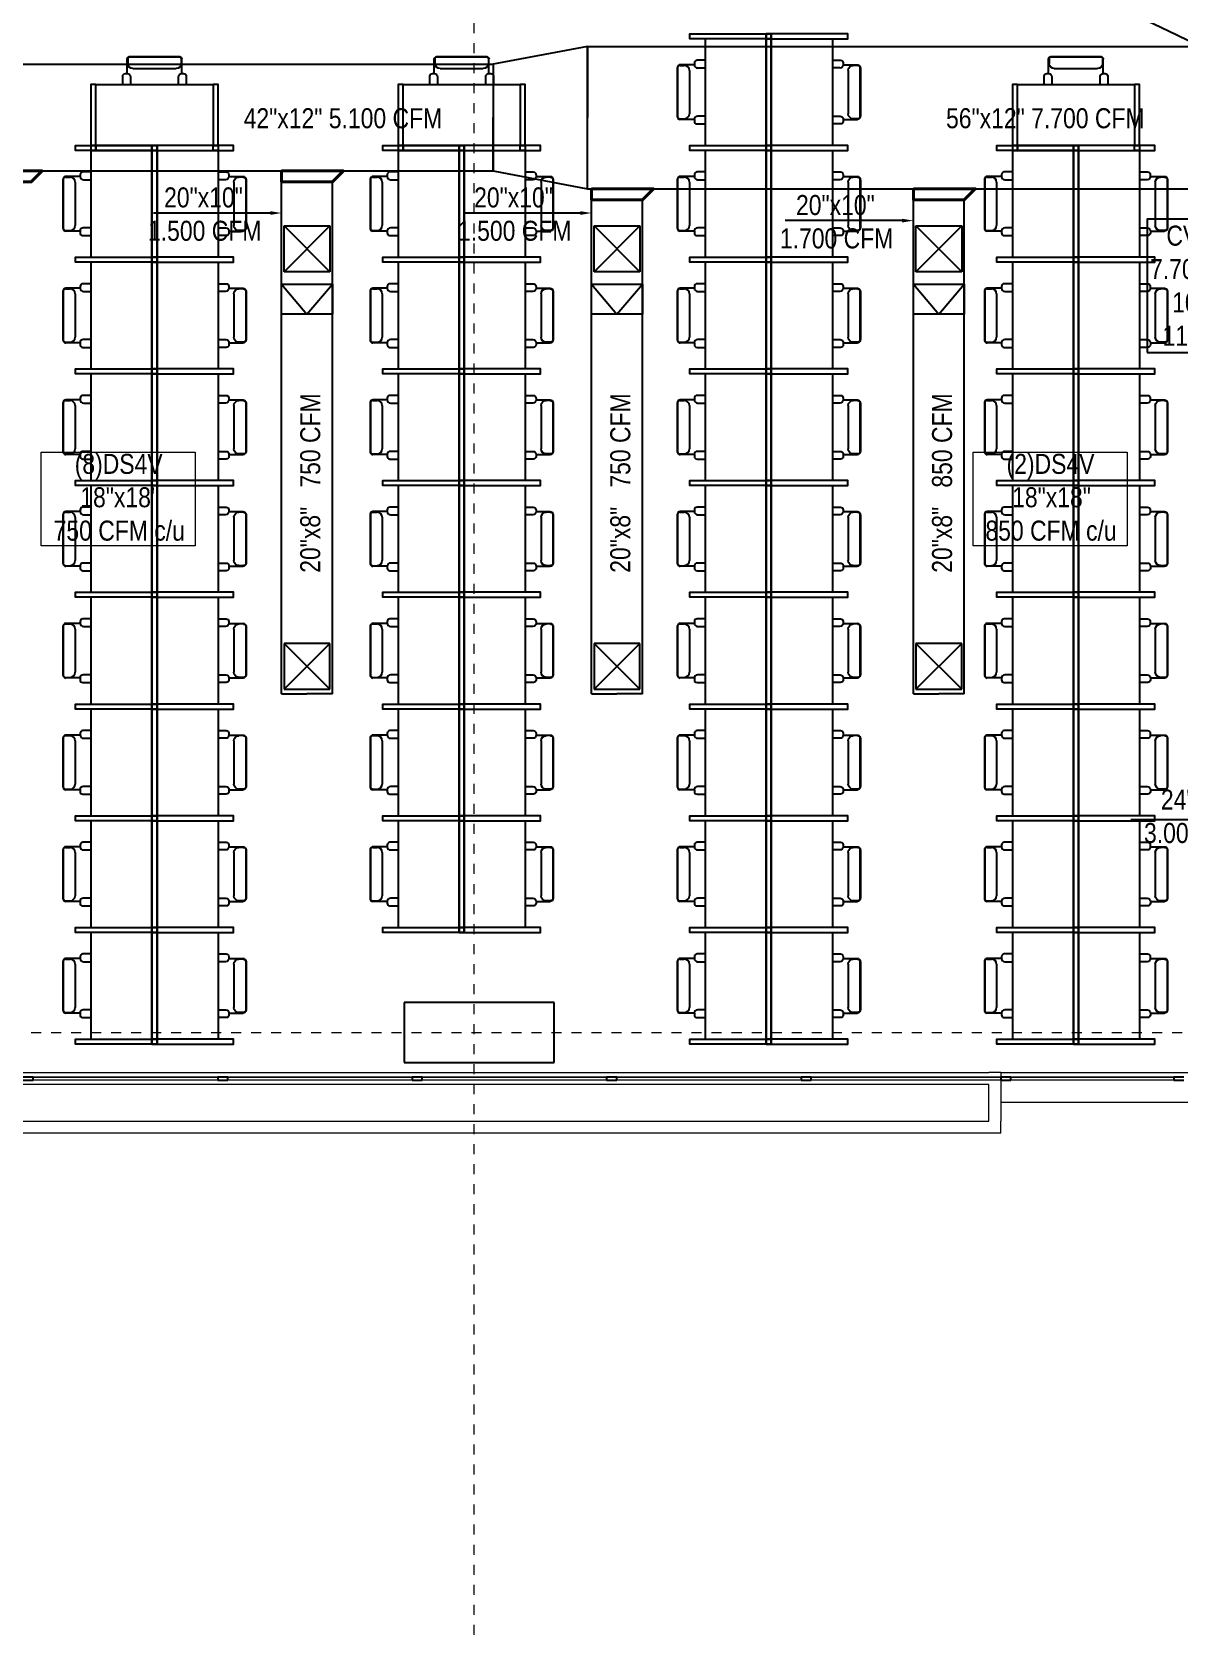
# Model space of a CAD drawing. Header units: inches. Extents: x -3 to 209, y -384 to 20.
# Drawn here: x 134.09 to 145.54, y -28.01 to -11.9 of the extents above; entities that cross this region are included whole.
import ezdxf
from ezdxf import colors
from ezdxf.entities.mleader import LeaderData, LeaderLine
from ezdxf.math import Vec2, Vec3

# ---------------------------------------------------------------- set-up
doc = ezdxf.new("R2010")
doc.units = ezdxf.units.IN
doc.header["$MEASUREMENT"] = 0
for name, pattern in [('Grid Line 1_2_', [0.022225, 0.0127, -0.003175, 0.003175, -0.003175]), ('Hidden', [7.1438, 4.7625, -2.3813]), ('HIDDEN2', [0.1875, 0.125, -0.0625])]:
    doc.linetypes.add(name, pattern=pattern)
for name, color, linetype, lineweight in [('A-GLAZ-CURT', 253, 'Continuous', 9), ('A-GLAZ-CWMG', 253, 'Continuous', 9), ('HVAC -Textos Rejillas', 2, 'Continuous', 9), ('HVAC -Textos Retorno', 2, 'Continuous', 9), ('HVAC -Textos Suministro', 7, 'Continuous', 9), ('HVAC Suministro', 5, 'Continuous', 40), ('S-COLS', 6, 'Continuous', 13), ('S-GRID', 253, 'Continuous', 9)]:
    doc.layers.add(name, color=color, linetype=linetype, lineweight=lineweight)
for name, color, linetype in [('A-WALL', 253, 'Continuous'), ('HVAC TEXTO CVV', 2, 'Continuous'), ('HVAC-Accesorios', 1, 'Continuous'), ('HVAC-Rejillas', 2, 'HIDDEN2'), ('HVAC-Suministro', 170, 'Continuous'), ('NFF-FURN', 253, 'Continuous')]:
    doc.layers.add(name, color=color, linetype=linetype)
doc.styles.add('Arial Narrow', font='ARIALN.TTF', dxfattribs={"height": 0.00295})
doc.styles.get("Standard").update_dxf_attribs({"font": 'arial.ttf'})

# ---------------------------------------------------------------- blocks, each defined once
blk = doc.blocks.new('ds')
at = {"linetype": 'ByBlock', "lineweight": -2}
for p, q in [((-0.0127, -0.0127), (0.0127, 0.0127)), ((-0.0127, 0.0127), (0.0127, -0.0127)), ((-0.0127, -0.0127), (-0.0127, 0.0127)), ((-0.0127, 0.0127), (0.0127, 0.0127)), ((0.0127, 0.0127), (0.0127, -0.0127)), ((0.0127, -0.0127), (-0.0127, -0.0127))]:
    blk.add_line(p, q, dxfattribs=at)
blk = doc.blocks.new('*U68')
blk.add_lwpolyline([(-0.26, -0.0566), (-0.26, 0), (0, 0), (0.0566, -0.0566), (-0.26, -0.0566)])
blk = doc.blocks.new('nci')
at = {"layer": 'NFF-FURN', "linetype": 'ByBlock', "lineweight": -2}
for p, q in [((717, -265), (635, -265)), ((744, -310), (744, -292)), ((744, -310), (886, -310)), ((889, -316), (844, -316)), ((635, -342), (712, -342)), ((793, -799), (793, -367)), ((911, -831), (911, -335)), ((915, -824), (915, -342)), ((711, -824), (635, -824)), ((635, -901), (716, -901)), ((743, -874), (743, -856)), ((743, -856), (886, -856)), ((889, -850), (844, -850))]:
    blk.add_line(p, q, dxfattribs=at)
for points in [[(-25, -50), (25, -50), (25, 0), (-25, 0)], [(25, -1116), (-25, -1116), (-25, -50), (25, -50)], [(25, -50), (25, -1116), (635, -1116), (635, -50)], [(-25, -1116), (25, -1116), (25, -1166), (-25, -1166)]]:
    blk.add_lwpolyline(points, close=True, dxfattribs=at)
for points in [[(25, 0), (789, 0), (789, -50), (25, -50), (25, 0)], [(25, -1116), (789, -1116), (789, -1166), (25, -1166), (25, -1116)]]:
    blk.add_lwpolyline(points, dxfattribs=at)
for centre, radius, start, end in [((712, -310), 32.3, 270, 0), ((717, -292), 26.9, 0, 90), ((844, -367), 50.8, 90, 180), ((886, -335), 25.4, 0, 90), ((889, -342), 25.4, 0, 90), ((844, -799), 50.8, 180, 270), ((711, -856), 32.3, 0, 90), ((716, -874), 26.9, 270, 0), ((886, -831), 25.4, 270, 0), ((889, -824), 25.4, 270, 0)]:
    blk.add_arc(centre, radius, start, end, dxfattribs=at)
blk = doc.blocks.new('tlws')
at = {"layer": 'NFF-FURN', "linetype": 'ByBlock', "lineweight": -2}
for p, q in [((-318, -610), (-318, -691)), ((-241, -686), (-241, -610)), ((241, -610), (241, -687)), ((318, -692), (318, -610)), ((-291, -718), (-273, -718)), ((-273, -718), (-273, -861)), ((-216, -768), (216, -768)), ((273, -719), (291, -719)), ((273, -719), (273, -861)), ((-267, -864), (-267, -819)), ((-248, -886), (248, -886)), ((-241, -890), (241, -890)), ((267, -864), (267, -819))]:
    blk.add_line(p, q, dxfattribs=at)
for points in [[(-585, 50), (-585, 0), (-635, 0), (-635, 50)], [(-585, 0), (-585, 50), (585, 50), (585, 0)], [(585, 0), (-585, 0), (-585, -610), (585, -610)], [(585, 50), (585, 0), (635, 0), (635, 50)]]:
    blk.add_lwpolyline(points, close=True, dxfattribs=at)
for points in [[(-585, 0), (-585, -610), (-635, -610), (-635, 0), (-585, 0)], [(635, 0), (635, -610), (585, -610), (585, 0), (635, 0)]]:
    blk.add_lwpolyline(points, dxfattribs=at)
for centre, radius, start, end in [((-291, -691), 26.9, 180, 270), ((-273, -686), 32.3, 270, 0), ((-216, -819), 50.8, 90, 180), ((216, -819), 50.8, 0, 90), ((273, -687), 32.3, 180, 270), ((291, -692), 26.9, 270, 0), ((-248, -861), 25.4, 180, 270), ((-241, -864), 25.4, 180, 270), ((241, -864), 25.4, 270, 0), ((248, -861), 25.4, 270, 0)]:
    blk.add_arc(centre, radius, start, end, dxfattribs=at)

msp = doc.modelspace()

# ---------------------------------------------------------------- linework, layer by layer
at = {"layer": 'A-GLAZ-CURT', "lineweight": 18}
for p, q in [((135.942, -22.34), (134.099, -22.34)), ((134.099, -22.34), (134.099, -22.365)), ((134.099, -22.365), (135.942, -22.365)), ((135.942, -22.365), (135.942, -22.34)), ((137.885, -22.34), (136.042, -22.34)), ((136.042, -22.34), (136.042, -22.365)), ((136.042, -22.365), (137.885, -22.365)), ((137.885, -22.365), (137.885, -22.34)), ((139.828, -22.34), (137.985, -22.34)), ((137.985, -22.34), (137.985, -22.365)), ((137.985, -22.365), (139.828, -22.365)), ((139.828, -22.365), (139.828, -22.34)), ((141.771, -22.34), (139.928, -22.34)), ((139.928, -22.34), (139.928, -22.365)), ((139.928, -22.365), (141.771, -22.365)), ((141.771, -22.365), (141.771, -22.34)), ((143.765, -22.34), (141.871, -22.34)), ((141.871, -22.34), (141.871, -22.365)), ((141.871, -22.365), (143.765, -22.365)), ((143.765, -22.365), (143.765, -22.34)), ((145.494, -22.34), (143.865, -22.34)), ((143.865, -22.34), (143.865, -22.365)), ((143.865, -22.365), (145.494, -22.365)), ((145.494, -22.365), (145.494, -22.34))]:
    msp.add_line(p, q, dxfattribs=at)
at = {"layer": 'A-GLAZ-CWMG', "lineweight": 25, "extrusion": (0, 0, -1)}
for p, q in [((134.099, -22.337), (133.999, -22.337)), ((133.999, -22.367), (134.099, -22.367)), ((134.099, -22.367), (134.099, -22.337)), ((136.042, -22.337), (135.942, -22.337)), ((135.942, -22.337), (135.942, -22.367)), ((135.942, -22.367), (136.042, -22.367)), ((136.042, -22.367), (136.042, -22.337)), ((137.985, -22.337), (137.885, -22.337)), ((137.885, -22.337), (137.885, -22.367)), ((137.885, -22.367), (137.985, -22.367)), ((137.985, -22.367), (137.985, -22.337)), ((139.928, -22.337), (139.828, -22.337)), ((139.828, -22.337), (139.828, -22.367)), ((139.828, -22.367), (139.928, -22.367)), ((139.928, -22.367), (139.928, -22.337)), ((141.871, -22.337), (141.771, -22.337)), ((141.771, -22.337), (141.771, -22.367)), ((141.771, -22.367), (141.871, -22.367)), ((141.871, -22.367), (141.871, -22.337)), ((145.594, -22.337), (145.494, -22.337)), ((145.494, -22.337), (145.494, -22.367)), ((145.494, -22.367), (145.594, -22.367))]:
    msp.add_line(p, q, dxfattribs=at)
at = {"layer": 'A-GLAZ-CWMG'}
for p, q in [((135.942, -22.337), (134.099, -22.337)), ((135.942, -22.367), (134.099, -22.367)), ((137.885, -22.337), (136.042, -22.337)), ((137.885, -22.367), (136.042, -22.367)), ((139.828, -22.337), (137.985, -22.337)), ((139.828, -22.367), (137.985, -22.367)), ((141.771, -22.337), (139.928, -22.337)), ((141.771, -22.367), (139.928, -22.367)), ((143.765, -22.337), (141.871, -22.337)), ((143.765, -22.367), (141.871, -22.367)), ((145.494, -22.337), (143.865, -22.337)), ((145.494, -22.367), (143.865, -22.367))]:
    msp.add_line(p, q, dxfattribs=at)
at = {"layer": 'A-GLAZ-CWMG', "lineweight": 25}
for p, q in [((143.865, -22.337), (143.765, -22.337)), ((143.765, -22.337), (143.765, -22.367)), ((143.765, -22.367), (143.865, -22.367)), ((143.865, -22.367), (143.865, -22.337))]:
    msp.add_line(p, q, dxfattribs=at)
at = {"layer": 'A-WALL', "lineweight": 18}
for p, q in [((128.221, -22.292), (143.645, -22.292)), ((143.765, -22.292), (143.645, -22.292)), ((143.765, -22.292), (147.31, -22.292)), ((143.765, -22.292), (143.765, -22.337)), ((143.765, -22.367), (143.765, -22.776)), ((143.645, -22.412), (128.21, -22.412)), ((143.645, -22.776), (143.645, -22.412)), ((147.31, -22.592), (143.765, -22.592)), ((126.483, -22.776), (143.645, -22.776)), ((143.765, -22.896), (143.765, -22.776)), ((143.765, -22.896), (126.483, -22.896))]:
    msp.add_line(p, q, dxfattribs=at)
at = {"layer": 'HVAC -Textos Suministro'}
for points in [[(135.717, -17.029), (134.178, -17.029), (134.178, -16.094), (135.717, -16.094)], [(145.029, -17.029), (143.49, -17.029), (143.49, -16.094), (145.029, -16.094)]]:
    msp.add_lwpolyline(points, close=True, dxfattribs=at)
at = {"layer": 'HVAC TEXTO CVV', "color": 1}
msp.add_lwpolyline([(145.23, -15.097), (146.412, -15.097), (146.412, -13.767), (145.23, -13.767)], close=True, dxfattribs=at)
at = {"layer": 'HVAC-Accesorios', "color": 1, "linetype": 'Hidden'}
msp.add_arc((134.804, -33.898), 24.446, 63.399, 72.8785, dxfattribs=at)
at = {"layer": 'HVAC-Suministro'}
for p, q in [((139.638, -12.04), (139.638, -12.751)), ((139.638, -12.04), (145.648, -12.04)), ((133.431, -12.218), (138.693, -12.218)), ((138.693, -12.218), (138.693, -12.751)), ((138.693, -13.284), (138.693, -12.751)), ((139.638, -13.462), (139.638, -12.751)), ((133.431, -13.284), (138.693, -13.284)), ((136.579, -18.509), (136.579, -13.395)), ((136.579, -13.395), (136.833, -13.395)), ((137.087, -13.395), (136.833, -13.395)), ((137.087, -18.509), (137.087, -13.395)), ((139.638, -13.462), (145.648, -13.462)), ((139.677, -18.509), (139.677, -13.573)), ((139.677, -13.573), (139.931, -13.573)), ((140.185, -13.573), (139.931, -13.573)), ((140.185, -18.509), (140.185, -13.573)), ((142.893, -18.509), (142.893, -13.573)), ((142.893, -13.573), (143.147, -13.573)), ((143.401, -13.573), (143.147, -13.573)), ((143.401, -18.509), (143.401, -13.573)), ((136.579, -18.509), (136.833, -18.509)), ((137.087, -18.509), (136.833, -18.509)), ((139.677, -18.509), (139.931, -18.509)), ((140.185, -18.509), (139.931, -18.509)), ((142.893, -18.509), (143.147, -18.509)), ((143.401, -18.509), (143.147, -18.509))]:
    msp.add_line(p, q, dxfattribs=at)
msp.add_lwpolyline([(139.638, -12.04), (138.693, -12.218), (138.693, -13.284), (139.638, -13.462)], close=True, dxfattribs=at)
for points in [[(136.579, -14.415), (137.087, -14.415), (137.087, -14.715), (136.579, -14.715), (136.579, -14.415), (136.833, -14.715), (137.087, -14.415)], [(139.677, -14.415), (140.185, -14.415), (140.185, -14.715), (139.677, -14.715), (139.677, -14.415), (139.931, -14.715), (140.185, -14.415)], [(142.893, -14.415), (143.401, -14.415), (143.401, -14.715), (142.893, -14.715), (142.893, -14.415), (143.147, -14.715), (143.401, -14.415)]]:
    msp.add_lwpolyline(points, dxfattribs=at)
at = {"layer": 'S-COLS', "lineweight": 25}
for p, q in [((139.305, -21.592), (137.805, -21.592)), ((137.805, -21.592), (137.805, -22.192)), ((139.305, -22.192), (139.305, -21.592)), ((137.805, -22.192), (139.305, -22.192))]:
    msp.add_line(p, q, dxfattribs=at)
at = {"layer": 'S-GRID', "linetype": 'Grid Line 1_2_'}
for p, q in [((138.501, 18.992), (138.501, -28.008)), ((122.677, -21.892), (191.998, -21.892))]:
    msp.add_line(p, q, dxfattribs=at)

# ---------------------------------------------------------------- block references
at = {"layer": 'HVAC Suministro', "xscale": -1.953866694221574, "yscale": 1.953866694221574, "zscale": 1.953866694221574, "rotation": 180}
for p in [(134.078, -13.395), (137.087, -13.395), (140.185, -13.573), (143.401, -13.573)]:
    msp.add_blockref('*U68', p, dxfattribs=at)
at = {"layer": 'HVAC-Rejillas', "xscale": 18, "yscale": 18, "zscale": 12, "rotation": 180}
for p in [(136.833, -14.063), (139.931, -14.063), (143.147, -14.063)]:
    msp.add_blockref('ds', p, dxfattribs=at)
at = {"layer": 'HVAC-Rejillas', "xscale": -18, "yscale": 18, "zscale": 12}
for p in [(136.833, -18.234), (139.931, -18.234), (143.147, -18.234)]:
    msp.add_blockref('ds', p, dxfattribs=at)
at = {"layer": 'NFF-FURN', "yscale": 0.0009999999999852297, "zscale": 0.0009999999999852297, "rotation": 180}
for name, p, xscale in [('nci', (141.448, -13.08), 0.0009999999999852297), ('nci', (141.448, -13.08), -0.0009999999999852297), ('tlws', (135.31, -13.03), -0.0009999999999852297), ('tlws', (138.379, -13.03), -0.0009999999999852297), ('tlws', (144.517, -13.03), -0.0009999999999852297), ('nci', (135.31, -14.196), 0.0009999999999852297), ('nci', (135.31, -14.196), -0.0009999999999852297), ('nci', (138.379, -14.196), 0.0009999999999852297), ('nci', (138.379, -14.196), -0.0009999999999852297), ('nci', (141.448, -14.196), 0.0009999999999852297), ('nci', (141.448, -14.196), -0.0009999999999852297), ('nci', (144.517, -14.196), 0.0009999999999852297), ('nci', (144.517, -14.196), -0.0009999999999852297), ('nci', (135.31, -15.312), 0.0009999999999852297), ('nci', (135.31, -15.312), -0.0009999999999852297), ('nci', (138.379, -15.312), 0.0009999999999852297), ('nci', (138.379, -15.312), -0.0009999999999852297), ('nci', (141.448, -15.312), 0.0009999999999852297), ('nci', (141.448, -15.312), -0.0009999999999852297), ('nci', (144.517, -15.312), 0.0009999999999852297), ('nci', (144.517, -15.312), -0.0009999999999852297), ('nci', (135.31, -16.428), 0.0009999999999852297), ('nci', (135.31, -16.428), -0.0009999999999852297), ('nci', (138.379, -16.428), 0.0009999999999852297), ('nci', (138.379, -16.428), -0.0009999999999852297), ('nci', (141.448, -16.428), 0.0009999999999852297), ('nci', (141.448, -16.428), -0.0009999999999852297), ('nci', (144.517, -16.428), 0.0009999999999852297), ('nci', (144.517, -16.428), -0.0009999999999852297), ('nci', (135.31, -17.544), 0.0009999999999852297), ('nci', (135.31, -17.544), -0.0009999999999852297), ('nci', (138.379, -17.544), 0.0009999999999852297), ('nci', (138.379, -17.544), -0.0009999999999852297), ('nci', (141.448, -17.544), 0.0009999999999852297), ('nci', (141.448, -17.544), -0.0009999999999852297), ('nci', (144.517, -17.544), 0.0009999999999852297), ('nci', (144.517, -17.544), -0.0009999999999852297), ('nci', (135.31, -18.66), 0.0009999999999852297), ('nci', (135.31, -18.66), -0.0009999999999852297), ('nci', (138.379, -18.66), 0.0009999999999852297), ('nci', (138.379, -18.66), -0.0009999999999852297), ('nci', (141.448, -18.66), 0.0009999999999852297), ('nci', (141.448, -18.66), -0.0009999999999852297), ('nci', (144.517, -18.66), 0.0009999999999852297), ('nci', (144.517, -18.66), -0.0009999999999852297), ('nci', (135.31, -19.776), 0.0009999999999852297), ('nci', (135.31, -19.776), -0.0009999999999852297), ('nci', (138.379, -19.776), 0.0009999999999852297), ('nci', (138.379, -19.776), -0.0009999999999852297), ('nci', (141.448, -19.776), 0.0009999999999852297), ('nci', (141.448, -19.776), -0.0009999999999852297), ('nci', (144.517, -19.776), 0.0009999999999852297), ('nci', (144.517, -19.776), -0.0009999999999852297), ('nci', (135.31, -20.892), 0.0009999999999852297), ('nci', (135.31, -20.892), -0.0009999999999852297), ('nci', (138.379, -20.892), 0.0009999999999852297), ('nci', (138.379, -20.892), -0.0009999999999852297), ('nci', (141.448, -20.892), 0.0009999999999852297), ('nci', (141.448, -20.892), -0.0009999999999852297), ('nci', (144.517, -20.892), 0.0009999999999852297), ('nci', (144.517, -20.892), -0.0009999999999852297), ('nci', (135.31, -22.008), 0.0009999999999852297), ('nci', (135.31, -22.008), -0.0009999999999852297), ('nci', (141.448, -22.008), 0.0009999999999852297), ('nci', (141.448, -22.008), -0.0009999999999852297), ('nci', (144.517, -22.008), 0.0009999999999852297), ('nci', (144.517, -22.008), -0.0009999999999852297)]:
    msp.add_blockref(name, p, dxfattribs=dict(at, xscale=xscale))

# ---------------------------------------------------------------- texts
at = {"layer": 'HVAC -Textos Retorno', "insert": (144.737, -19.465), "char_height": 0.2, "width": 2.02741, "attachment_point": 1, "style": 'Arial Narrow'}
msp.add_mtext('\\pi0.62885;24"x14" \\P\\pi0.46022;3.000 CFM', dxfattribs=at)
at = {"layer": 'HVAC -Textos Suministro', "char_height": 0.2, "attachment_point": 1, "style": 'Arial Narrow'}
for s, insert, width in [('42"x12" 5.100 CFM', (136.201, -12.658), 2.11884), ('56"x12" 7.700 CFM', (143.219, -12.658), 2.11884), ('\\pi0.62885;20"x10" \\P\\pi0.46793;1.500 CFM', (134.777, -13.449), 2.02741), ('\\pi0.62885;20"x10" \\P\\pi0.46793;1.500 CFM', (137.875, -13.449), 2.02741), ('\\pi0.62885;20"x10" \\P\\pi0.46793;1.700 CFM', (141.091, -13.525), 2.02741), ('\\pi0.38596;(8)DS4V\\P\\pi0.44162;18"x18"\\P\\pi0.17525;750 CFM c/u', (134.127, -16.111), 1.6348), ('\\pi0.38596;(2)DS4V\\P\\pi0.44162;18"x18"\\P\\pi0.17456;850 CFM c/u', (143.438, -16.111), 1.6348)]:
    msp.add_mtext(s, dxfattribs=dict(at, insert=insert, width=width))
at = {"layer": 'HVAC -Textos Suministro', "char_height": 0.2, "width": 1.85936, "attachment_point": 1, "rotation": 90, "style": 'Arial Narrow'}
for s, insert in [('20"x8"   750 CFM', (136.766, -17.299)), ('20"x8"   750 CFM', (139.864, -17.299)), ('20"x8"   850 CFM', (143.079, -17.299))]:
    msp.add_mtext(s, dxfattribs=dict(at, insert=insert))
at = {"layer": 'HVAC TEXTO CVV', "color": 1, "insert": (144.993, -13.831), "char_height": 0.2, "width": 1.6348, "attachment_point": 1, "style": 'Arial Narrow'}
msp.add_mtext('\\pi0.42791;CVV-52\\P\\pi0.26461;7.700 CFM\\P\\pi0.48548;100VA\\P\\pi0.38937;115/1/60', dxfattribs=at)

# ---------------------------------------------------------------- leaders
at = {"layer": 'HVAC -Textos Rejillas'}
ml = msp.add_multileader_mtext('Standard', dxfattribs=at)
ml.set_content('', color=256)
ml.set_leader_properties()
ml.build(insert=Vec2(0, 0))
ml.multileader.update_dxf_attribs({"dogleg_length": 0.36, "arrow_head_size": 0.113})
ctx = ml.context
ctx.base_point, ctx.char_height, ctx.arrow_head_size, ctx.landing_gap_size, ctx.plane_origin, ctx.plane_x_axis, ctx.plane_y_axis = Vec3(145.065, -19.767), 0.113, 0.113, 0.0564, Vec3(140.313, -20.254), Vec3(-1, 0), Vec3(0, -1)
notes = []
notes.append((ctx, [(1, (1, 1, 0), (146.22, -19.767), (-1, 0), 1.155, [(0, [(146.634, -19.767)], 0, [])])]))
ctx.mtext.insert, ctx.mtext.text_direction, ctx.mtext.rotation, ctx.mtext.flow_direction = Vec3(145.009, -19.824), Vec3(-1, 0), 3.141593, 5
at = {"layer": 'HVAC -Textos Suministro'}
ml = msp.add_multileader_mtext('Standard', dxfattribs=at)
ml.set_content('', color=256)
ml.set_leader_properties()
ml.build(insert=Vec2(0, 0))
ml.multileader.update_dxf_attribs({"dogleg_length": 0.36, "arrow_head_size": 0.113})
ctx = ml.context
ctx.base_point, ctx.char_height, ctx.arrow_head_size, ctx.landing_gap_size, ctx.plane_origin, ctx.plane_x_axis, ctx.plane_y_axis = Vec3(135.299, -13.705), 0.113, 0.113, 0.0564, Vec3(131.003, -13.206), Vec3(-1, 0), Vec3(0, -1)
notes.append((ctx, [(1, (1, 1, 0), (135.513, -13.705), (-1, 0), 0.214, [(0, [(136.579, -13.705)], 0, [])])]))
ctx.mtext.insert, ctx.mtext.text_direction, ctx.mtext.rotation, ctx.mtext.flow_direction = Vec3(135.243, -13.761), Vec3(-1, 0), 3.141593, 5
ml = msp.add_multileader_mtext('Standard', dxfattribs=at)
ml.set_content('', color=256)
ml.set_leader_properties()
ml.build(insert=Vec2(0, 0))
ml.multileader.update_dxf_attribs({"dogleg_length": 0.36, "arrow_head_size": 0.113})
ctx = ml.context
ctx.base_point, ctx.char_height, ctx.arrow_head_size, ctx.landing_gap_size, ctx.plane_origin, ctx.plane_x_axis, ctx.plane_y_axis = Vec3(138.397, -13.705), 0.113, 0.113, 0.0564, Vec3(134.101, -13.206), Vec3(-1, 0), Vec3(0, -1)
notes.append((ctx, [(1, (1, 1, 0), (138.611, -13.705), (-1, 0), 0.214, [(0, [(139.677, -13.705)], 0, [])])]))
ctx.mtext.insert, ctx.mtext.text_direction, ctx.mtext.rotation, ctx.mtext.flow_direction = Vec3(138.341, -13.761), Vec3(-1, 0), 3.141593, 5
ml = msp.add_multileader_mtext('Standard', dxfattribs=at)
ml.set_content('', color=256)
ml.set_leader_properties()
ml.build(insert=Vec2(0, 0))
ml.multileader.update_dxf_attribs({"dogleg_length": 0.36, "arrow_head_size": 0.113})
ctx = ml.context
ctx.base_point, ctx.char_height, ctx.arrow_head_size, ctx.landing_gap_size, ctx.plane_origin, ctx.plane_x_axis, ctx.plane_y_axis = Vec3(141.613, -13.781), 0.113, 0.113, 0.0564, Vec3(137.316, -13.282), Vec3(-1, 0), Vec3(0, -1)
notes.append((ctx, [(1, (1, 1, 0), (141.826, -13.781), (-1, 0), 0.214, [(0, [(142.893, -13.781)], 0, [])])]))
ctx.mtext.insert, ctx.mtext.text_direction, ctx.mtext.rotation, ctx.mtext.flow_direction = Vec3(141.556, -13.837), Vec3(-1, 0), 3.141593, 5
for ctx, leaders in notes:
    for number, flags, end, landing, length, lines in leaders:
        leader = LeaderData()
        leader.index, (leader.has_last_leader_line, leader.has_dogleg_vector, leader.attachment_direction) = number, flags
        leader.last_leader_point, leader.dogleg_vector, leader.dogleg_length = Vec3(end), Vec3(landing), length
        for number, points, colour, breaks in lines:
            line = LeaderLine()
            line.index, line.vertices, line.color, line.breaks = number, Vec3.list(points), colors.encode_raw_color(colour), breaks
            leader.lines.append(line)
        ctx.leaders.append(leader)

doc.saveas('drawing.dxf')
